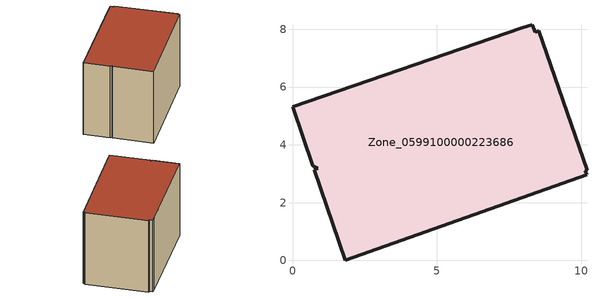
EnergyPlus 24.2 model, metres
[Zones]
Zone_0599100000223686
 floor ground (C_G): 8.52,7.94 10.19,3.12 10.13,3.1 10.18,2.96 1.83,0 0.75,3.14 0.87,3.19 0.7,3.27 0,5.32 7.96,8.05 8.3,8.16 8.4,7.9 z0
 wall outside (C_F): 8.3,8.16 7.96,8.05 0,5.32 0.7,3.27 0.87,3.19 0.75,3.14 1.83,0 10.18,2.96 10.13,3.1 10.19,3.12 8.52,7.94 8.4,7.9 8.3,8.16 z0:6.44
 roof outside (C_R): 1.83,0 10.18,2.96 10.13,3.1 10.19,3.12 8.52,7.94 8.4,7.9 8.3,8.16 7.96,8.05 0,5.32 0.7,3.27 0.87,3.19 0.75,3.14 z6.44
[BUILDING]
Pand.0599100000223686: North Axis=0; Terrain=City; Loads Convergence Tolerance Value=0.04; Temperature Convergence Tolerance Value=0.4; Solar Distribution=FullExterior; Maximum Number of Warmup Days=25; Minimum Number of Warmup Days=1
[Site:Location]
Rotterdam.The.Hague.AP_ZH_NLD Design_Conditions: Latitude=51.96; Longitude=4.45; Time Zone=1; Elevation=-4.5
[SITE:GROUNDTEMPERATURE:BUILDINGSURFACE]
18, 18, 18, 18, 18, 18, 18, 18, 18, 18, 18, 18
[MATERIAL] Thermal Absorptance=0.9; Solar Absorptance=0.7; Visible Absorptance=0.7
Name | Roughness | Thickness | Conductivity | Density | Specific Heat
G.TI.1946 | MediumSmooth | 0.15 | 1 | 540 | 1210
F.TI.1946 | Rough | 0.3 | 0.857143 | 1920 | 840
R.TI.1946 | MediumRough | 0.2 | 0.1 | 1500 | 1000
[CONSTRUCTION]
C_G: G.TI.1946
C_F: F.TI.1946
C_R: R.TI.1946
[ZONE]
Zone_0599100000223686: Type=1; Multiplier=1; Ceiling Height=Autocalculate; Volume=Autocalculate; Floor Area=autocalculate; Part of Total Floor Area=Yes
[ZONEINFILTRATION:DESIGNFLOWRATE]
Infil_Zone_0599100000223686: Zone or ZoneList or Space or SpaceList=Zone_0599100000223686; Schedule=AlwaysOn; Design Flow Rate Calculation Method=Flow/Area; Flow Rate per Floor Area=0.003; Constant Term Coefficient=1; Temperature Term Coefficient=0; Velocity Term Coefficient=0; Velocity Squared Term Coefficient=0
[HVACTEMPLATE:ZONE:IDEALLOADSAIRSYSTEM]
Zone_0599100000223686: Maximum Heating Supply Air Temperature=50; Minimum Cooling Supply Air Temperature=13; Maximum Heating Supply Air Humidity Ratio=0.0156; Minimum Cooling Supply Air Humidity Ratio=0.0077; Heating Limit=NoLimit; Cooling Limit=NoLimit; Dehumidification Control Type=ConstantSensibleHeatRatio; Cooling Sensible Heat Ratio=0.7; Dehumidification Setpoint=60; Humidification Control Type=None; Humidification Setpoint=30; Outdoor Air Method=None; Outdoor Air Flow Rate per Person=0.00944; Outdoor Air Flow Rate per Zone Floor Area=0; Outdoor Air Flow Rate per Zone=0; Demand Controlled Ventilation Type=None; Outdoor Air Economizer Type=NoEconomizer; Heat Recovery Type=None; Sensible Heat Recovery Effectiveness=0.7; Latent Heat Recovery Effectiveness=0.65
[ZONECONTROL:THERMOSTAT]
ThermostatControl_Zone_0599100000223686: Zone or ZoneList=Zone_0599100000223686; Control Type Schedule=DualSetpointControlType; Control 1=Thermostat_Zone_0599100000223686; Temperature Difference Between Cutout And Setpoint=0
[THERMOSTATSETPOINT:DUALSETPOINT]
Thermostat_Zone_0599100000223686: Heating Setpoint Temperature Schedule=HeatingSetpoint_Zone_0599100000223686; Cooling Setpoint Temperature Schedule=CoolingSetpoint_Zone_0599100000223686
[SCHEDULE:COMPACT]
HeatingSetpoint_Zone_0599100000223686: Through: 12/31, For: AllDays, Until: 24:00, 21
CoolingSetpoint_Zone_0599100000223686: Through: 12/31, For: AllDays, Until: 24:00, 24
DualSetpointControlType: Through: 12/31, For: AllDays, Until: 24:00, 4
AlwaysOn: Through: 12/31, For: AllDays, Until: 24:00, 1
